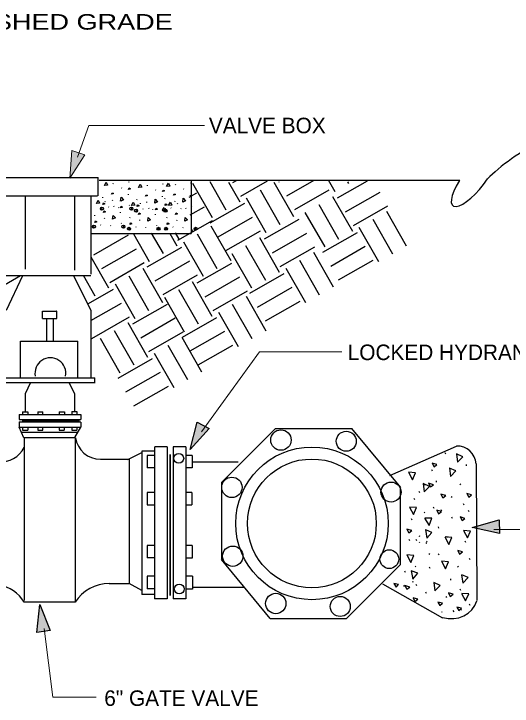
# Model space of a CAD drawing. Extents: x -7173 to 22381, y -5981 to 22381.
# Drawn here: x 1332 to 4855, y -4473 to 421 of the extents above; entities that cross this region are included whole.
import ezdxf

# ---------------------------------------------------------------- set-up
doc = ezdxf.new("R2010")
doc.units = 0
doc.header["$LTSCALE"] = 44
doc.header["$PDMODE"] = 32
doc.header["$PDSIZE"] = 22
doc.layers.add('8', color=7, linetype='Continuous', lineweight=25)

msp = doc.modelspace()

# ---------------------------------------------------------------- hatches: boundary and pattern name
at = {"layer": '8'}
for points in [[(1834, -574.79), (1726.67, -741.07), (1743.12, -543.85)], [(2711.73, -2510.7), (2579.52, -2657.97), (2626.87, -2465.81)], [(4765.9, -3252.1), (4572.74, -3208.98), (4763.46, -3156.14)], [(1494.38, -3951.6), (1515.14, -3754.78), (1589.44, -3938.21)]]:
    msp.add_hatch(color=256, dxfattribs=at).paths.add_polyline_path(points)

# ---------------------------------------------------------------- linework, layer by layer
for p, q in [((1217.61, -736.4), (1927.52, -736.4)), ((1927.52, -864.21), (1927.52, -736.4)), ((3816.61, -757.49), (1935.15, -757.49)), ((2035.19, -779.78), (2037.05, -775.62)), ((2144.81, -769.15), (2146.66, -764.98)), ((2385.74, -783.31), (2387.59, -779.15)), ((2474.53, -786.87), (2476.39, -782.7)), ((2584.15, -776.23), (2586, -772.06)), ((2584.68, -758.91), (2584.86, -1130.74)), ((2593.99, -775.08), (2733.48, -1019.3)), ((2717.33, -764.21), (2831.17, -963.5)), ((2849.5, -768.78), (2928.85, -907.71)), ((2880.75, -770.97), (2906.55, -756.23)), ((2936.54, -868.66), (3126.31, -760.27)), ((3170.29, -767.54), (3309.78, -1011.76)), ((3206.19, -767.12), (3207.02, -766.65)), ((3261.98, -864.81), (3455.05, -754.54)), ((3554.04, -752.37), (3600.37, -833.48)), ((3621.1, -880.33), (3833.02, -759.29)), ((3691.24, -765.75), (3698.06, -777.68)), ((4485.22, -757.49), (3809.51, -757.49)), ((2093.01, -809.38), (2094.86, -812.16)), ((2276.12, -793.95), (2277.97, -789.79)), ((2333.94, -823.55), (2335.79, -826.33)), ((2532.35, -816.46), (2534.2, -819.24)), ((3072.6, -823.33), (3212.1, -1067.55)), ((3317.78, -962.5), (3562, -823.01)), ((1217.61, -864.21), (1924.12, -864.21)), ((1411.57, -864.21), (1411.57, -1384.84)), ((1761.47, -864.21), (1761.47, -1391.45)), ((1876.21, -864.21), (1876.21, -1418.81)), ((1960.27, -878.3), (1962.12, -874.13)), ((2139.76, -853.75), (2140.23, -857.91)), ((2380.69, -867.92), (2381.16, -872.08)), ((2572.39, -874.17), (2624.56, -844.37)), ((2579.11, -860.83), (2579.57, -865)), ((2974.91, -879.13), (3114.41, -1123.35)), ((3585.52, -870.54), (3725.01, -1114.76)), ((3676.9, -978.02), (3921.12, -838.53)), ((1978.5, -907.3), (1980.36, -903.14)), ((2030.57, -897.26), (2032.42, -893.09)), ((2088.12, -896.67), (2089.97, -892.5)), ((2201.2, -892.47), (2203.05, -888.3)), ((2226.52, -921.47), (2228.37, -917.31)), ((2271.5, -911.43), (2273.35, -907.26)), ((2336.13, -910.84), (2337.99, -906.67)), ((2399.61, -885.38), (2401.46, -881.21)), ((2469.91, -904.34), (2471.76, -900.18)), ((2488.7, -921.47), (2490.56, -917.31)), ((2720.22, -1057), (2964.44, -917.5)), ((3487.83, -926.34), (3627.32, -1170.56)), ((2002.28, -941.85), (2004.13, -944.63)), ((2036.32, -936.9), (2038.17, -939.68)), ((2072.66, -950.91), (2074.51, -946.74)), ((2148.31, -930.08), (2150.17, -932.86)), ((2243.21, -956.02), (2245.06, -958.8)), ((2284.34, -951.07), (2286.18, -953.85)), ((2313.58, -965.08), (2315.44, -960.91)), ((2389.24, -944.25), (2391.09, -947.03)), ((2441.62, -948.94), (2443.47, -951.71)), ((2512, -957.99), (2513.85, -953.83)), ((2546.52, -951.07), (2548.37, -953.85)), ((2579.28, -999.79), (2680.36, -942.06)), ((2587.65, -937.17), (2589.51, -939.94)), ((3732.7, -1075.71), (3976.92, -936.22)), ((3966.44, -974.59), (4105.94, -1218.81)), ((1903.58, -1005.82), (1905.43, -1001.65)), ((1973.88, -1024.78), (1975.73, -1020.62)), ((2083.08, -981.27), (2083.54, -985.43)), ((2151.6, -1019.99), (2153.44, -1015.82)), ((2331.09, -995.44), (2331.55, -999.6)), ((2413.78, -1019.99), (2415.63, -1015.82)), ((2776.02, -1154.68), (3020.24, -1015.19)), ((3390.14, -982.13), (3529.63, -1226.35)), ((1945.59, -1069.38), (1947.44, -1072.15)), ((2015.97, -1078.43), (2017.82, -1074.27)), ((2091.62, -1057.61), (2093.48, -1060.38)), ((2221.89, -1038.95), (2223.75, -1034.79)), ((2339.64, -1071.78), (2341.49, -1074.55)), ((2484.08, -1038.95), (2485.93, -1034.79)), ((2491.94, -1179.24), (2736.16, -1039.74)), ((3104.12, -1170.21), (3348.34, -1030.71)), ((3868.76, -1030.39), (4008.25, -1274.61)), ((2193.61, -1083.55), (2195.46, -1086.32)), ((2263.98, -1092.6), (2265.84, -1088.44)), ((2455.79, -1083.55), (2457.64, -1086.32)), ((2526.17, -1092.6), (2528.02, -1088.44)), ((2587.5, -1101.63), (2595.63, -1115.86)), ((2725.69, -1078.11), (2865.18, -1322.33)), ((2831.82, -1252.37), (3076.04, -1112.88)), ((3516.38, -1264.05), (3760.6, -1124.55)), ((3771.07, -1086.18), (3910.56, -1330.4)), ((1875.46, -1130.74), (2584.86, -1130.74)), ((1897.94, -1281.49), (2142.16, -1141.99)), ((2177.49, -1134.87), (2288.87, -1329.88)), ((2303.38, -1128.45), (2386.56, -1274.08)), ((2434.24, -1130.73), (2484.25, -1218.28)), ((2472.32, -1126.81), (2497.94, -1171.66)), ((2628, -1133.91), (2767.49, -1378.13)), ((3068.53, -1160.41), (3208.03, -1404.63)), ((3159.92, -1267.89), (3404.14, -1128.4)), ((2530.31, -1189.71), (2669.8, -1433.93)), ((2970.84, -1216.21), (3110.34, -1460.43)), ((3572.17, -1361.73), (3816.39, -1222.24)), ((1953.74, -1379.17), (2197.96, -1239.68)), ((2275.62, -1367.57), (2519.84, -1228.08)), ((2873.16, -1272.01), (3012.65, -1516.23)), ((3215.71, -1365.58), (3459.93, -1226.09)), ((3449.46, -1264.46), (3588.95, -1508.68)), ((1875.89, -1295.4), (2001.84, -1515.91)), ((3351.77, -1320.26), (3491.27, -1564.48)), ((3627.97, -1459.42), (3872.19, -1319.93)), ((2009.53, -1476.86), (2253.75, -1337.37)), ((2331.41, -1465.26), (2575.63, -1325.77)), ((2628.5, -1480.78), (2872.72, -1341.29)), ((2243.28, -1375.74), (2382.77, -1619.96)), ((2999.39, -1553.92), (3243.61, -1414.43)), ((3254.09, -1376.06), (3393.58, -1620.28)), ((1265.28, -1494.71), (1379.28, -1429.61)), ((1278.26, -1428.32), (1875.6, -1428.32)), ((1279.77, -1673.76), (1395.4, -1429.31)), ((1877.39, -1673.51), (1756.27, -1431.56)), ((1821.45, -1426.91), (1904.16, -1571.71)), ((2145.59, -1431.54), (2285.08, -1675.76)), ((2387.21, -1562.95), (2631.43, -1423.46)), ((2684.29, -1578.47), (2928.51, -1438.98)), ((2047.9, -1487.34), (2187.4, -1731.56)), ((2592.91, -1470.99), (2732.4, -1715.21)), ((3055.19, -1651.61), (3299.41, -1512.11)), ((1859.81, -1627.16), (2037.43, -1525.71)), ((2495.22, -1526.79), (2634.71, -1771.01)), ((2740.09, -1676.16), (2984.31, -1536.67)), ((2397.53, -1582.58), (2537.02, -1826.8)), ((2973.84, -1575.04), (3113.33, -1819.26)), ((3110.99, -1749.3), (3355.21, -1609.8)), ((1876.01, -1747.46), (2093.23, -1623.39)), ((2173.55, -1770.66), (2417.77, -1631.16)), ((2876.15, -1630.84), (3015.64, -1875.06)), ((1533.82, -1732.2), (1533.82, -1681.09)), ((1635.5, -1732.2), (1635.5, -1681.09)), ((1877.39, -1673.52), (1877.39, -2151.4)), ((2778.46, -1686.63), (2917.95, -1930.85)), ((1533.82, -1732.2), (1636.08, -1732.2)), ((1562.11, -1732.29), (1562.11, -1892.71)), ((1610.98, -1732.29), (1610.98, -1895.08)), ((1882.87, -1873.11), (2149.03, -1721.08)), ((2137.96, -1760.86), (2277.46, -2005.08)), ((2229.35, -1868.34), (2473.57, -1728.85)), ((2523.77, -1864.5), (2767.99, -1725)), ((2040.28, -1816.66), (2179.77, -2060.88)), ((2285.15, -1966.03), (2529.36, -1826.54)), ((2579.57, -1962.18), (2823.79, -1822.69)), ((1379.44, -1893.4), (1783.59, -1893.4)), ((1379.44, -2147.44), (1379.44, -1893.4)), ((1783.59, -2146.11), (1783.59, -1893.4)), ((1942.59, -1872.46), (2082.08, -2116.68)), ((2518.89, -1864.91), (2658.38, -2109.13)), ((2421.2, -1920.71), (2560.7, -2164.93)), ((2635.36, -2059.87), (2879.58, -1920.38)), ((2323.52, -1976.51), (2463.01, -2220.73)), ((2068.82, -2154.37), (2313.04, -2014.88)), ((1246.61, -2151.7), (1903.89, -2151.7)), ((1903.37, -2153.02), (1903.37, -2187.29)), ((2124.62, -2252.06), (2368.84, -2112.56)), ((1245.29, -2185.97), (1906.54, -2185.97)), ((1449.23, -2185.34), (1411.57, -2264.03)), ((1720.49, -2183.74), (1760.65, -2264.36)), ((2180.42, -2349.74), (2424.64, -2210.25)), ((1411.57, -2264.03), (1411.57, -2392.1)), ((1761.47, -2265.04), (1761.47, -2391.04)), ((1394.37, -2392.1), (1394.37, -2410.7)), ((1394.4, -2392.1), (1429.97, -2392.1)), ((1429.86, -2392.1), (1429.86, -2410.7)), ((1500.61, -2392.61), (1500.61, -2410.7)), ((1500.72, -2392.61), (1536.29, -2392.61)), ((1500.72, -2392.61), (1500.72, -2410.28)), ((1536.29, -2410.7), (1536.29, -2392.61)), ((1652.81, -2392.1), (1689.85, -2392.1)), ((1652.82, -2392.1), (1652.82, -2410.7)), ((1652.82, -2392.1), (1689.62, -2392.1)), ((1689.62, -2392.1), (1689.62, -2410.7)), ((1741.8, -2391.04), (1741.8, -2410.7)), ((1741.8, -2391.04), (1778.5, -2391.04)), ((1778.48, -2391.09), (1778.48, -2410.7)), ((1368.94, -2410.7), (1806.6, -2410.7)), ((1368.94, -2410.7), (1368.94, -2447.17)), ((1368.94, -2447.17), (1806.6, -2447.17)), ((1806.6, -2410.7), (1806.6, -2446.88)), ((1368.94, -2463.74), (1368.94, -2500.22)), ((1368.94, -2463.74), (1806.6, -2463.74)), ((1806.6, -2465.08), (1806.6, -2500.22)), ((1368.94, -2500.22), (1806.6, -2500.22)), ((1402.26, -2575.24), (1368.94, -2500.22)), ((1385.25, -2536.69), (1785.08, -2536.69)), ((1394.4, -2500.22), (1394.4, -2521.19)), ((1394.4, -2521.19), (1429.97, -2521.19)), ((1429.97, -2500.22), (1429.97, -2521.19)), ((1500.72, -2500.22), (1500.72, -2521.19)), ((1500.72, -2521.19), (1536.29, -2521.19)), ((1536.29, -2521.19), (1536.29, -2500.22)), ((1653, -2500.22), (1653, -2521.19)), ((1653, -2521.19), (1688.57, -2521.19)), ((1688.57, -2500.22), (1688.57, -2521.19)), ((1741.86, -2500.22), (1741.86, -2521.19)), ((1741.86, -2521.19), (1777.43, -2521.19)), ((1763.57, -2573.16), (1806.6, -2500.22)), ((1777.43, -2500.22), (1777.43, -2521.19)), ((2799.17, -2891.17), (3181.43, -2509.2)), ((3181.43, -2509.2), (3721.43, -2509.2)), ((4067.08, -2927.05), (3721.43, -2509.2)), ((1404.71, -2573.16), (1404.71, -2666.97)), ((1404.71, -2573.16), (1762.36, -2573.16)), ((1764.71, -2575.32), (1764.71, -2666.23)), ((2327, -2639.54), (2327, -3714.28)), ((2416.56, -2639.54), (2328.4, -2639.54)), ((2416.56, -2639.54), (2416.56, -3714.28)), ((2546.81, -2639.54), (2457.25, -2639.54)), ((2457.25, -2639.54), (2457.25, -3714.28)), ((2546.81, -2639.54), (2546.81, -3714.28)), ((3990.83, -2842.38), (4460.53, -2634.34)), ((1404.71, -2659.06), (1404.71, -3725.38)), ((1764.71, -2664.01), (1764.71, -3737.9)), ((2139, -2728.85), (2237.43, -2679.59)), ((2237.43, -2669.76), (2237.43, -3684.06)), ((2327, -2669.76), (2237.43, -2669.76)), ((4378.25, -2679.56), (4382.48, -2688.9)), ((1944.71, -2727.39), (2147.87, -2727.39)), ((2147.87, -2727.39), (2147.87, -3605.64)), ((2275.48, -2702.05), (2275.48, -2789.41)), ((2327, -2702.05), (2275.48, -2702.05)), ((2592.48, -2701.97), (2546.81, -2701.97)), ((2592.48, -2702.05), (2548.38, -2702.05)), ((2592.48, -2702.05), (2592.48, -2789.41)), ((2327, -2789.41), (2275.48, -2789.41)), ((2592.48, -2789.13), (2546.81, -2789.13)), ((2592.48, -2789.41), (2548.38, -2789.41)), ((2591.3, -2745.84), (2918.63, -2745.84)), ((4531.56, -2773.17), (4532.55, -2763.8)), ((4599.65, -2760.72), (4605.74, -3726.11)), ((4284.32, -2800.87), (4288.54, -2810.21)), ((4318.97, -2890.06), (4319.95, -2880.69)), ((2799.17, -2891.17), (2799.17, -3433.31)), ((4066.57, -3471.33), (4066.57, -2931.33)), ((4230.92, -2902.24), (4235.72, -2911.3)), ((4484.69, -2900.29), (4488.91, -2909.63)), ((2275.48, -2963.14), (2275.48, -3050.49)), ((2327, -2963.14), (2275.48, -2963.14)), ((2591.25, -2962.86), (2546.81, -2962.86)), ((2591.25, -2963.14), (2547.85, -2963.14)), ((2591.25, -2963.14), (2591.25, -3050.49)), ((4194.74, -2952.67), (4199.54, -2961.73)), ((4159.3, -3002.23), (4163.53, -3011.57)), ((4426.05, -2997.7), (4430.17, -2991.43)), ((2275.48, -3050.49), (2327, -3050.49)), ((2546.81, -3050.49), (2591.25, -3050.49)), ((4296.39, -3065.12), (4300.62, -3074.46)), ((4350.14, -3083.12), (4354.36, -3092.46)), ((4508.04, -3039.45), (4512.27, -3048.79)), ((4233.63, -3107.11), (4237.95, -3100.97)), ((4543.17, -3087.5), (4547.39, -3096.83)), ((4142.01, -3147.03), (4146.23, -3156.37)), ((4426, -3133.95), (4430.22, -3143.29)), ((4330.58, -3204.39), (4334.8, -3213.73)), ((4199.05, -3273.49), (4202.78, -3266.97)), ((4392.47, -3281.14), (4396.59, -3274.87)), ((4124.71, -3291.84), (4128.94, -3301.18)), ((4173.23, -3292.15), (4178.02, -3301.21)), ((4198.97, -3316.99), (4203.28, -3310.84)), ((4246.74, -3323.03), (4250.46, -3316.51)), ((4248.86, -3312.23), (4252.99, -3305.96)), ((4520.12, -3303.7), (4524.34, -3313.04)), ((2327, -3337.09), (2275.48, -3337.09)), ((2275.48, -3337.09), (2275.48, -3424.45)), ((2592.48, -3336.63), (2546.81, -3336.63)), ((2592.48, -3336.61), (2592.48, -3427.59)), ((2592.48, -3336.63), (2592.48, -3427.01)), ((2327, -3424.45), (2275.48, -3424.45)), ((4269.04, -3400.65), (4273.16, -3394.38)), ((4334.46, -3403.58), (4338.58, -3397.31)), ((2592.48, -3427.01), (2546.81, -3427.01)), ((3144.31, -3853.3), (2799.86, -3436.91)), ((3684.31, -3853.3), (4066.57, -3471.33)), ((4551.3, -3428.01), (4555.52, -3437.35)), ((4094.84, -3517.62), (4099.47, -3526.77)), ((4169.69, -3489.11), (4173.42, -3482.59)), ((4267.81, -3489.13), (4272.03, -3498.47)), ((4468.21, -3482.36), (4472.44, -3491.7)), ((2275.48, -3555.29), (2275.48, -3642.65)), ((2327, -3555.29), (2275.48, -3555.29)), ((2595.1, -3555.14), (2546.81, -3555.14)), ((2595.1, -3555.14), (2595.1, -3645.28)), ((2005.95, -3605.64), (2147.87, -3605.64)), ((2237.43, -3654.42), (2147.87, -3605.64)), ((3939.32, -3609.28), (4362.76, -3848.07)), ((4086.87, -3618.92), (4091.09, -3628.26)), ((4151.92, -3595.75), (4155.65, -3589.23)), ((4173.87, -3610.44), (4178.1, -3619.78)), ((4421.12, -3582.74), (4422.1, -3573.37)), ((2327, -3642.65), (2275.48, -3642.65)), ((2594.98, -3645.21), (2546.81, -3645.21)), ((2596.59, -3632.07), (2955.71, -3632.07)), ((4243.1, -3665.53), (4247.32, -3674.87)), ((4485.38, -3644.11), (4489.61, -3653.45)), ((2327, -3684.06), (2237.43, -3684.06)), ((2416.56, -3714.28), (2327, -3714.28)), ((2546.81, -3714.28), (2457.96, -3714.28)), ((4386.52, -3696.87), (4390.74, -3706.21)), ((1404.71, -3733.39), (1404.71, -3738.08)), ((1764.71, -3738.08), (1404.71, -3738.08)), ((4550.19, -3749.15), (4554.82, -3758.29)), ((4356.5, -3809.9), (4360.06, -3803.29)), ((4436.37, -3797.22), (4441.38, -3806.16)), ((4492.52, -3793.62), (4496.09, -3787.01)), ((3144.31, -3853.3), (3684.31, -3853.3))]:
    msp.add_line(p, q, dxfattribs=at)
at = {"layer": '8', "lineweight": 13}
for p, q in [((2658.5, -2534.94), (3068.49, -1968.01)), ((3068.49, -1968.01), (3650.56, -1968.01)), ((4726.38, -3224.36), (4999.58, -3224.36)), ((1545.86, -3924.67), (1608.06, -4409.46)), ((1608.06, -4409.46), (1913.7, -4409.46))]:
    msp.add_line(p, q, dxfattribs=at)
at = {"layer": '8', "lineweight": 35}
for p, q in [((1391.41, -2454.43), (1797.16, -2454.43)), ((2437.06, -2694.73), (2437.06, -3691.09))]:
    msp.add_line(p, q, dxfattribs=at)
at = {"layer": '8', "lineweight": 13}
msp.add_lwpolyline([(1782.17, -591.94), (1862.57, -366.88), (2680.77, -366.88)], dxfattribs=at)
msp.add_lwpolyline([(1834, -574.79), (1726.67, -741.07), (1743.12, -543.85)], close=True, dxfattribs=at)
at = {"layer": '8'}
for points in [[(1972.75, -792.27), (1985.24, -768.68), (1994.96, -790.42), (1973.22, -792.27)], [(2213.68, -806.43), (2226.17, -782.85), (2235.89, -804.59), (2214.15, -806.43)], [(2412.09, -799.35), (2424.58, -775.77), (2434.3, -797.5), (2412.56, -799.35)], [(2086.84, -902.04), (2090.5, -875.61), (2107.07, -892.71), (2087.27, -901.89)], [(1916.07, -919.79), (1928.55, -896.21), (1938.27, -917.94), (1916.53, -919.79)], [(2164.08, -933.96), (2176.57, -910.37), (2186.28, -932.11), (2164.54, -933.96)], [(2327.77, -916.21), (2331.43, -889.78), (2348, -906.88), (2328.2, -916.05)], [(2426.27, -933.96), (2438.76, -910.37), (2448.47, -932.11), (2426.73, -933.96)], [(2526.18, -909.13), (2529.84, -882.69), (2546.41, -899.8), (2526.61, -908.97)], [(2030.15, -1029.56), (2033.82, -1003.13), (2050.38, -1020.24), (2030.58, -1029.41)], [(2278.16, -1043.73), (2281.83, -1017.3), (2298.39, -1034.41), (2278.6, -1043.58)], [(2540.35, -1043.73), (2544.02, -1017.3), (2560.58, -1034.41), (2540.78, -1043.58)], [(1533.82, -1681.09), (1636.03, -1681.09), (1634.15, -1681.09)], [(4460.38, -2689.79), (4469.01, -2749.22), (4506.03, -2710.5), (4461.36, -2690.14)], [(4410.85, -2789.3), (4419.48, -2848.73), (4456.5, -2810.01), (4411.83, -2789.65)], [(4122.13, -2819.93), (4150.56, -2872.83), (4172.11, -2823.78), (4123.17, -2819.93)], [(4224.96, -2898.34), (4231.72, -2958), (4269.94, -2920.46), (4225.93, -2898.72)], [(4129.04, -3065.95), (4157.47, -3118.85), (4179.02, -3069.8), (4130.08, -3065.95)], [(4236.05, -3143.85), (4267.72, -3194.87), (4286.17, -3144.58), (4237.09, -3143.78)], [(4242.45, -3225.3), (4251.07, -3284.72), (4288.09, -3246), (4243.42, -3225.65)], [(4379.46, -3276.5), (4407.89, -3329.39), (4429.44, -3280.34), (4380.5, -3276.49)], [(4510.67, -3231.26), (4539.1, -3284.15), (4560.65, -3235.11), (4511.71, -3231.25)], [(4109.1, -3404.03), (4137.53, -3456.93), (4159.08, -3407.88), (4110.14, -3404.03)], [(4355.04, -3449), (4383.47, -3501.89), (4405.02, -3452.85), (4356.08, -3448.99)], [(4140.17, -3516.17), (4152.48, -3574.95), (4187.02, -3534), (4141.17, -3516.46)], [(4497.01, -3543.96), (4505.63, -3603.39), (4542.66, -3564.67), (4497.99, -3544.31)], [(4300.41, -3598.87), (4309.03, -3658.3), (4346.05, -3619.58), (4301.39, -3599.22)], [(4497.53, -3675.75), (4525.96, -3728.64), (4547.51, -3679.59), (4498.57, -3675.74)]]:
    msp.add_lwpolyline(points, dxfattribs=at)
for points in [[(2141.57, -821.41), (2147.12, -809.84), (2156.37, -816.78)], [(2382.5, -835.58), (2388.05, -824.01), (2397.3, -830.95)], [(2021.41, -854.47), (2026.96, -842.91), (2036.21, -849.84)], [(2262.34, -868.64), (2267.89, -857.08), (2277.14, -864.01)], [(2460.75, -861.55), (2466.3, -849.99), (2475.55, -856.93)], [(1961.19, -926.86), (1966.74, -915.3), (1975.99, -922.23)], [(2202.12, -941.03), (2207.67, -929.47), (2216.92, -936.4)], [(2400.53, -933.94), (2406.08, -922.38), (2415.33, -929.32)], [(1964.72, -981.99), (1970.27, -970.43), (1979.52, -977.37)], [(2084.88, -948.93), (2090.43, -937.37), (2099.68, -944.3)], [(2332.9, -963.1), (2338.44, -951.54), (2347.69, -958.47)], [(2212.74, -996.16), (2218.28, -984.6), (2227.53, -991.54)], [(2474.92, -996.16), (2480.47, -984.6), (2489.72, -991.54)], [(1904.5, -1054.38), (1910.05, -1042.82), (1919.3, -1049.76)], [(2152.52, -1068.55), (2158.07, -1056.99), (2167.32, -1063.93)], [(2414.7, -1068.55), (2420.26, -1056.99), (2429.51, -1063.93)], [(2711.73, -2510.7), (2579.52, -2657.97), (2626.87, -2465.81)], [(4290.12, -2755.25), (4302.77, -2781.19), (4323.48, -2765.45)], [(4264.32, -2897.27), (4276.97, -2923.21), (4297.68, -2907.47)], [(4351.53, -2973.84), (4364.18, -2999.78), (4384.9, -2984.03)], [(4535.15, -2969.95), (4547.8, -2995.89), (4568.51, -2980.15)], [(4322.55, -3086.85), (4335.2, -3112.79), (4355.92, -3097.04)], [(4488.04, -3135.86), (4500.69, -3161.8), (4521.41, -3146.05)], [(4765.9, -3252.1), (4572.74, -3208.98), (4763.46, -3156.14)], [(4111.39, -3221.29), (4124.04, -3247.23), (4144.76, -3231.49)], [(4469.61, -3373.09), (4482.26, -3399.02), (4502.97, -3383.28)], [(4017.32, -3607.16), (4033.68, -3630.93), (4051.83, -3612.29)], [(4097.04, -3621.04), (4109.69, -3646.98), (4130.41, -3631.24)], [(4153.88, -3706.85), (4166.53, -3732.79), (4187.24, -3717.04)], [(4403.81, -3671.29), (4416.46, -3697.23), (4437.18, -3681.49)], [(1494.38, -3951.6), (1515.14, -3754.78), (1589.44, -3938.21)], [(4329.28, -3737.32), (4344.12, -3762.07), (4363.4, -3744.59)], [(4462.78, -3772.81), (4477.63, -3797.56), (4496.9, -3780.08)]]:
    msp.add_lwpolyline(points, close=True, dxfattribs=at)
for centre, radius in [((3220.31, -2591.74), 72.03), ((3682.15, -2600.58), 70.99), ((3439.71, -3181.24), 539.46), ((2497.96, -2721.27), 35), ((3439.33, -3181.24), 455.26), ((2873.5, -2926.32), 72.03), ((3998.54, -2959.49), 70.99), ((2879.58, -3412.97), 72.03), ((3986.37, -3433.98), 66.21), ((2501.27, -3644.68), 35), ((3183.81, -3747.55), 72.03), ((3639.56, -3768.56), 70.99)]:
    msp.add_circle(centre, radius, dxfattribs=at)
for centre, radius, start, end in [((1590.23, -2118.8), 109.08, 348.24893, 191.75107), ((1944.71, -2547.39), 180, 188.9275, 270), ((4465.86, -2768.23), 133.99, 3.214, 92.27965), ((1237.52, -2559.38), 187.3, 266.07839, 333.20567), ((1201.85, -3852.83), 233.07, 29.49566, 84.37001), ((2008.19, -3895.85), 290.22, 90.44242, 147.02849)]:
    msp.add_arc(centre, radius, start, end, dxfattribs=at)
for centre, major_axis, ratio, start_param, end_param in [((4958.82, -627.29), (332.71, 217.37), 0.202605, 4.7761559, 8.7038064), ((4584.9, -745.63), (-148.98, -189.86), 0.320057, 5.0190431, 8.0977991), ((4412.49, -3672.55), (192.01, -56.41), 0.905508, 4.7245957, 6.2831853)]:
    msp.add_ellipse(centre, major_axis=major_axis, ratio=ratio, start_param=start_param, end_param=end_param, dxfattribs=at)
for p in [(1954.93, -956.4), (2163.26, -956.4), (2195.85, -970.57), (2394.27, -963.49), (2404.19, -970.57), (1898.24, -1083.92), (2106.57, -1083.92), (2146.25, -1098.09), (2354.59, -1098.09), (2408.44, -1098.09), (2616.77, -1098.09)]:
    msp.add_point(p, dxfattribs=at)

# ---------------------------------------------------------------- texts
at = {"layer": '8', "width": 1.3}
msp.add_text('FINISHED GRADE', height=110, dxfattribs=at).set_placement((829.56, 309.8))
at = {"layer": '8'}
for s, p in [('VALVE BOX', (2710.8, -422.89)), ('LOCKED HYDRANT TEE', (3692.26, -2026.71)), ('6" GATE VALVE', (1971.17, -4471.68))]:
    msp.add_text(s, height=110, dxfattribs=at).set_placement(p)

doc.saveas('drawing.dxf')
